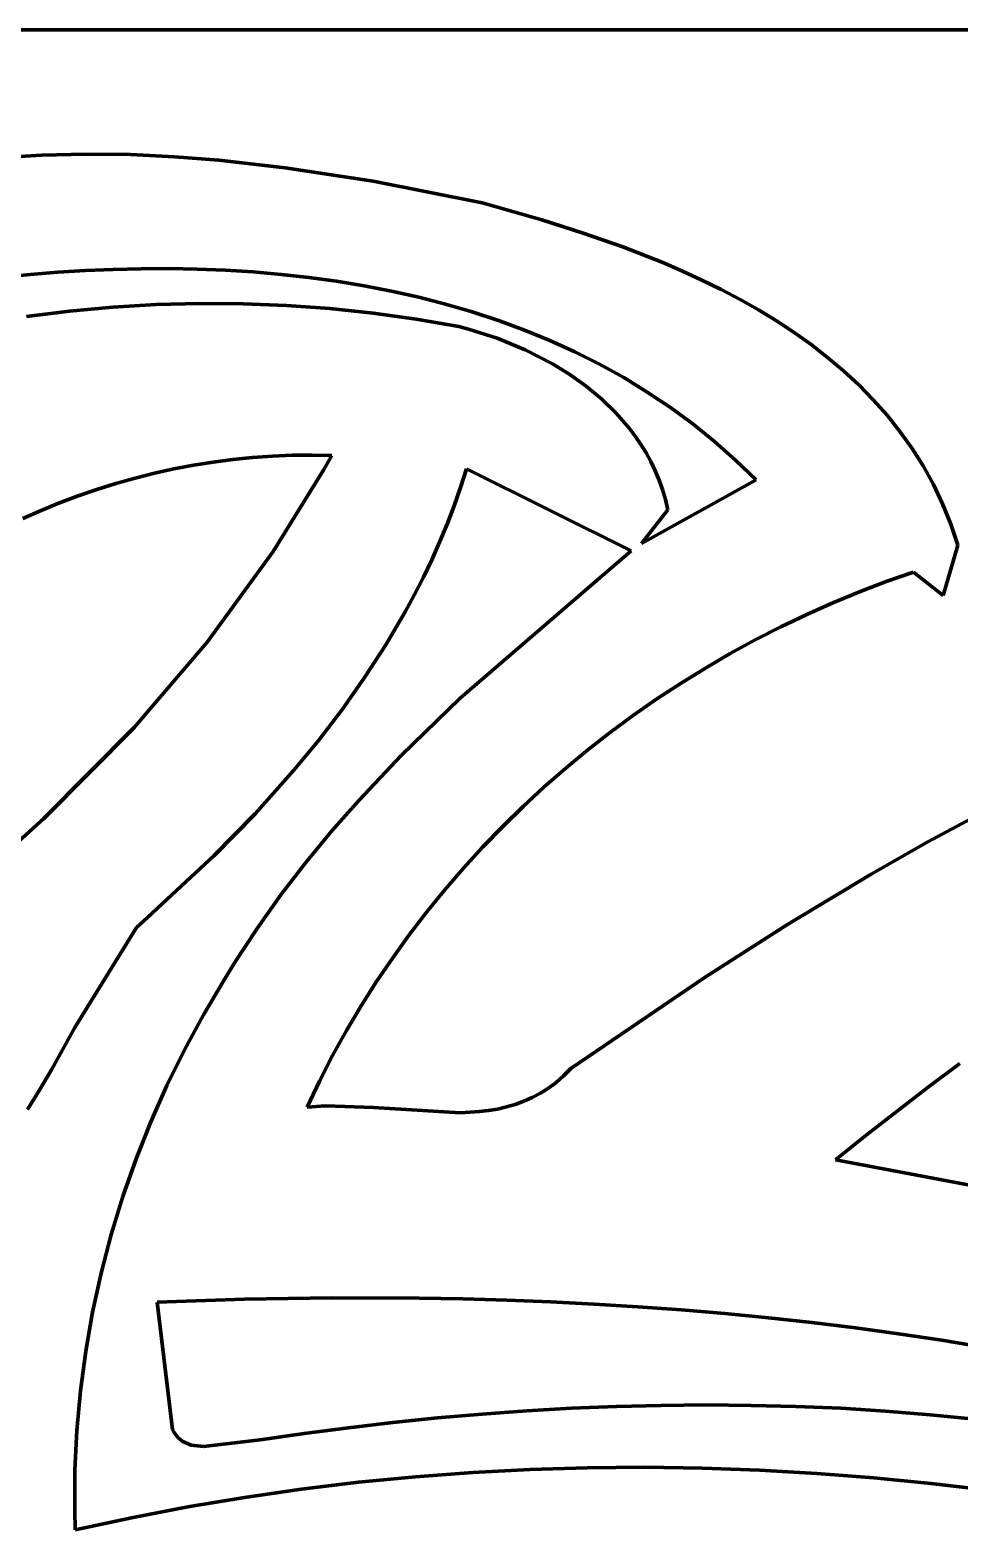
# Model space of a CAD drawing. Header units: millimetres. Extents: x 0 to 12, y 0 to 9.
# Drawn here: x 6.393 to 7.046, y 7.973 to 9.028 of the extents above; entities that cross this region are included whole.
import ezdxf

# ---------------------------------------------------------------- set-up
doc = ezdxf.new("R2010")
doc.units = ezdxf.units.MM
doc.layers.add('color#030303ff', color=7, linetype='CONTINUOUS', lineweight=100)
doc.layers.add('color#ffffffff', color=7, linetype='CONTINUOUS', lineweight=100)

msp = doc.modelspace()

# ---------------------------------------------------------------- linework, layer by layer
at = {"layer": 'color#030303ff'}
for p, q in [((6.3852, 8.9389), (6.4008, 8.9398)), ((6.4008, 8.9398), (6.4319, 8.9406)), ((6.4319, 8.9406), (6.4631, 8.9402)), ((6.4631, 8.9402), (6.4942, 8.9387)), ((6.4942, 8.9387), (6.5254, 8.9363)), ((6.5254, 8.9363), (6.572, 8.931)), ((6.572, 8.931), (6.6339, 8.9214)), ((6.6339, 8.9214), (6.7105, 8.9063)), ((6.7105, 8.9063), (6.7525, 8.8943)), ((6.7525, 8.8943), (6.7809, 8.8853)), ((6.7809, 8.8853), (6.8094, 8.8753)), ((6.8094, 8.8753), (6.8375, 8.8643)), ((6.4121, 8.8575), (6.3927, 8.8559)), ((6.4315, 8.8587), (6.4121, 8.8575)), ((6.451, 8.8595), (6.4315, 8.8587)), ((6.4706, 8.86), (6.451, 8.8595)), ((6.4903, 8.8601), (6.4706, 8.86)), ((6.51, 8.8597), (6.4903, 8.8601)), ((6.5297, 8.859), (6.51, 8.8597)), ((6.5494, 8.8577), (6.5297, 8.859)), ((6.5691, 8.856), (6.5494, 8.8577)), ((6.8375, 8.8643), (6.8514, 8.8583)), ((6.8514, 8.8583), (6.8651, 8.852)), ((6.3927, 8.8559), (6.3736, 8.854)), ((6.5887, 8.8539), (6.5691, 8.856)), ((6.6082, 8.8512), (6.5887, 8.8539)), ((6.6276, 8.848), (6.6082, 8.8512)), ((6.6468, 8.8442), (6.6276, 8.848)), ((6.8651, 8.852), (6.8786, 8.8454)), ((6.6659, 8.8399), (6.6468, 8.8442)), ((6.6848, 8.8351), (6.6659, 8.8399)), ((6.8786, 8.8454), (6.8919, 8.8384)), ((6.8919, 8.8384), (6.9049, 8.831)), ((6.3901, 8.8264), (6.4204, 8.8302)), ((6.4204, 8.8302), (6.4508, 8.833)), ((6.4508, 8.833), (6.4813, 8.8348)), ((6.4813, 8.8348), (6.5119, 8.8356)), ((6.5119, 8.8356), (6.5424, 8.8354)), ((6.5424, 8.8354), (6.573, 8.8342)), ((6.573, 8.8342), (6.6034, 8.832)), ((6.6034, 8.832), (6.6338, 8.8288)), ((6.6338, 8.8288), (6.6641, 8.8245)), ((6.7035, 8.8296), (6.6848, 8.8351)), ((6.722, 8.8235), (6.7035, 8.8296)), ((6.9049, 8.831), (6.9176, 8.8233)), ((6.6641, 8.8245), (6.6942, 8.8193)), ((6.6942, 8.8193), (6.7009, 8.8175)), ((6.7009, 8.8175), (6.7211, 8.8111)), ((6.7402, 8.8168), (6.722, 8.8235)), ((6.7582, 8.8095), (6.7402, 8.8168)), ((6.9176, 8.8233), (6.9299, 8.8151)), ((6.9299, 8.8151), (6.9419, 8.8066)), ((6.7211, 8.8111), (6.7409, 8.803)), ((6.7758, 8.8015), (6.7582, 8.8095)), ((6.9419, 8.8066), (6.9535, 8.7976)), ((6.7409, 8.803), (6.76, 8.7931)), ((6.7931, 8.7928), (6.7758, 8.8015)), ((6.9535, 8.7976), (6.9647, 8.7882)), ((6.76, 8.7931), (6.7722, 8.7856)), ((6.7722, 8.7856), (6.7838, 8.7773)), ((6.8101, 8.7834), (6.7931, 8.7928)), ((6.8267, 8.7733), (6.8101, 8.7834)), ((6.9647, 8.7882), (6.9754, 8.7783)), ((6.7838, 8.7773), (6.7947, 8.7683)), ((6.8429, 8.7625), (6.8267, 8.7733)), ((6.9754, 8.7783), (6.9856, 8.7679)), ((6.7947, 8.7683), (6.8048, 8.7585)), ((6.8586, 8.7509), (6.8429, 8.7625)), ((6.9856, 8.7679), (6.9953, 8.757)), ((6.8048, 8.7585), (6.814, 8.7479)), ((6.9953, 8.757), (7.0044, 8.7456)), ((6.814, 8.7479), (6.8182, 8.7423)), ((6.8182, 8.7423), (6.8222, 8.7365)), ((6.874, 8.7386), (6.8586, 8.7509)), ((7.0044, 8.7456), (7.0129, 8.7337)), ((6.8222, 8.7365), (6.8258, 8.7305)), ((6.8258, 8.7305), (6.8292, 8.7244)), ((6.8888, 8.7255), (6.874, 8.7386)), ((7.0129, 8.7337), (7.0207, 8.7213)), ((6.5075, 8.7218), (6.4937, 8.7192)), ((6.5213, 8.724), (6.5075, 8.7218)), ((6.5351, 8.7258), (6.5213, 8.724)), ((6.5491, 8.7272), (6.5351, 8.7258)), ((6.563, 8.7282), (6.5491, 8.7272)), ((6.577, 8.7288), (6.563, 8.7282)), ((6.5909, 8.7289), (6.577, 8.7288)), ((6.6049, 8.7287), (6.5909, 8.7289)), ((6.5993, 8.7188), (6.6049, 8.7287)), ((6.8292, 8.7244), (6.8323, 8.718)), ((6.9032, 8.7115), (6.8888, 8.7255)), ((7.0207, 8.7213), (7.0279, 8.7082)), ((6.4665, 8.7128), (6.453, 8.709)), ((6.48, 8.7162), (6.4665, 8.7128)), ((6.4937, 8.7192), (6.48, 8.7162)), ((6.5636, 8.6613), (6.5993, 8.7188)), ((6.6996, 8.7193), (6.6954, 8.7062)), ((6.8153, 8.6617), (6.6996, 8.7193)), ((6.8226, 8.6669), (6.9032, 8.7115)), ((6.8323, 8.718), (6.835, 8.7114)), ((6.835, 8.7114), (6.8374, 8.7047)), ((6.4264, 8.7003), (6.4133, 8.6954)), ((6.4396, 8.7048), (6.4264, 8.7003)), ((6.453, 8.709), (6.4396, 8.7048)), ((6.6954, 8.7062), (6.6908, 8.6932)), ((6.8374, 8.7047), (6.8394, 8.6977)), ((7.0279, 8.7082), (7.0344, 8.6946)), ((6.4003, 8.69), (6.3876, 8.6843)), ((6.4133, 8.6954), (6.4003, 8.69)), ((6.6908, 8.6932), (6.6859, 8.6804)), ((6.8411, 8.6905), (6.8226, 8.6669)), ((6.8394, 8.6977), (6.8411, 8.6905)), ((7.0344, 8.6946), (7.0402, 8.6805)), ((6.6859, 8.6804), (6.6806, 8.6678)), ((7.0402, 8.6805), (7.0452, 8.6657)), ((6.6806, 8.6678), (6.6751, 8.6554)), ((6.5171, 8.5975), (6.5636, 8.6613)), ((6.695, 8.5581), (6.8153, 8.6617)), ((7.0452, 8.6657), (7.0347, 8.6302)), ((6.6751, 8.6554), (6.6692, 8.6431)), ((7.0138, 8.6466), (6.9947, 8.64)), ((7.0347, 8.6302), (7.0138, 8.6466)), ((6.6692, 8.6431), (6.663, 8.6309)), ((6.9947, 8.64), (6.9759, 8.6328)), ((6.663, 8.6309), (6.6565, 8.6189)), ((6.9572, 8.6251), (6.9388, 8.6169)), ((6.9759, 8.6328), (6.9572, 8.6251)), ((6.6565, 8.6189), (6.6428, 8.5955)), ((6.9388, 8.6169), (6.9206, 8.6083)), ((6.9206, 8.6083), (6.9026, 8.5991)), ((6.4659, 8.5374), (6.5171, 8.5975)), ((6.6428, 8.5955), (6.6279, 8.5726)), ((6.9026, 8.5991), (6.8849, 8.5894)), ((6.8849, 8.5894), (6.8675, 8.5793)), ((6.6279, 8.5726), (6.6122, 8.5503)), ((6.8675, 8.5793), (6.8504, 8.5687)), ((6.8504, 8.5687), (6.8335, 8.5576)), ((6.6536, 8.5179), (6.695, 8.5581)), ((6.8335, 8.5576), (6.817, 8.5461)), ((6.6122, 8.5503), (6.5956, 8.5286)), ((6.817, 8.5461), (6.8008, 8.5341)), ((6.4022, 8.4734), (6.4659, 8.5374)), ((6.8008, 8.5341), (6.7849, 8.5217)), ((6.5956, 8.5286), (6.5782, 8.5075)), ((6.7849, 8.5217), (6.7694, 8.5089)), ((6.624, 8.4864), (6.6536, 8.5179)), ((6.5782, 8.5075), (6.5508, 8.4769)), ((6.7694, 8.5089), (6.7542, 8.4957)), ((6.7542, 8.4957), (6.7394, 8.482)), ((6.6049, 8.4648), (6.624, 8.4864)), ((6.7394, 8.482), (6.725, 8.4679)), ((7.024, 8.457), (7.0643, 8.4787)), ((6.3792, 8.4526), (6.4022, 8.4734)), ((6.5508, 8.4769), (6.5221, 8.4474)), ((6.725, 8.4679), (6.711, 8.4535)), ((6.5866, 8.4426), (6.6049, 8.4648)), ((6.9841, 8.4344), (7.024, 8.457)), ((6.5221, 8.4474), (6.4722, 8.401)), ((6.711, 8.4535), (6.6974, 8.4386)), ((6.569, 8.4198), (6.5866, 8.4426)), ((6.6974, 8.4386), (6.6843, 8.4234)), ((6.9252, 8.3989), (6.9841, 8.4344)), ((6.5522, 8.3963), (6.569, 8.4198)), ((6.6843, 8.4234), (6.6716, 8.4078)), ((6.6716, 8.4078), (6.6593, 8.3918)), ((6.4674, 8.3969), (6.424, 8.3265)), ((6.4722, 8.401), (6.4674, 8.3969)), ((6.5364, 8.372), (6.5522, 8.3963)), ((6.8673, 8.362), (6.9252, 8.3989)), ((6.6593, 8.3918), (6.6476, 8.3755)), ((6.5288, 8.3597), (6.5364, 8.372)), ((6.6476, 8.3755), (6.6362, 8.3589)), ((6.7728, 8.2978), (6.8673, 8.362)), ((6.5145, 8.3356), (6.5288, 8.3597)), ((6.6362, 8.3589), (6.6254, 8.3419)), ((6.6254, 8.3419), (6.6151, 8.3245)), ((6.5011, 8.3109), (6.5145, 8.3356)), ((6.424, 8.3265), (6.408, 8.2974)), ((6.6151, 8.3245), (6.6053, 8.3069)), ((6.4888, 8.2858), (6.5011, 8.3109)), ((6.6053, 8.3069), (6.5961, 8.2889)), ((7.0466, 8.3012), (7.0243, 8.2847)), ((6.408, 8.2974), (6.3995, 8.2831)), ((6.5961, 8.2889), (6.5874, 8.2706)), ((6.7571, 8.2839), (6.7625, 8.288)), ((6.7625, 8.288), (6.7678, 8.2926)), ((6.7678, 8.2926), (6.7728, 8.2978)), ((6.3995, 8.2831), (6.3908, 8.2689)), ((6.4775, 8.2602), (6.4888, 8.2858)), ((6.7399, 8.2747), (6.7458, 8.2773)), ((6.7458, 8.2773), (6.7515, 8.2804)), ((6.7515, 8.2804), (6.7571, 8.2839)), ((7.0243, 8.2847), (7.0023, 8.2678)), ((6.5874, 8.2706), (6.6004, 8.2715)), ((6.6004, 8.2715), (6.634, 8.2703)), ((6.634, 8.2703), (6.6954, 8.2667)), ((6.6954, 8.2667), (6.7086, 8.2675)), ((6.7086, 8.2675), (6.715, 8.2683)), ((6.715, 8.2683), (6.7214, 8.2693)), ((6.7214, 8.2693), (6.7277, 8.2708)), ((6.7277, 8.2708), (6.7338, 8.2725)), ((6.7338, 8.2725), (6.7399, 8.2747)), ((7.0023, 8.2678), (6.9805, 8.2508)), ((6.4671, 8.2342), (6.4775, 8.2602)), ((6.9805, 8.2508), (6.959, 8.2336)), ((6.4579, 8.2077), (6.4671, 8.2342)), ((6.959, 8.2336), (7.0826, 8.2102)), ((6.4497, 8.181), (6.4579, 8.2077)), ((6.4425, 8.1539), (6.4497, 8.181)), ((6.4365, 8.1266), (6.4425, 8.1539)), ((6.5434, 8.1356), (6.482, 8.1335)), ((6.482, 8.1335), (6.4927, 8.0441)), ((6.6048, 8.1365), (6.5434, 8.1356)), ((6.6663, 8.1363), (6.6048, 8.1365)), ((6.697, 8.1358), (6.6663, 8.1363)), ((6.7278, 8.1349), (6.697, 8.1358)), ((6.7585, 8.1337), (6.7278, 8.1349)), ((6.7893, 8.1322), (6.7585, 8.1337)), ((6.82, 8.1303), (6.7893, 8.1322)), ((6.8507, 8.1281), (6.82, 8.1303)), ((6.4317, 8.099), (6.4365, 8.1266)), ((6.8813, 8.1255), (6.8507, 8.1281)), ((6.9119, 8.1225), (6.8813, 8.1255)), ((6.9425, 8.1192), (6.9119, 8.1225)), ((6.973, 8.1154), (6.9425, 8.1192)), ((7.0034, 8.1113), (6.973, 8.1154)), ((7.0338, 8.1067), (7.0034, 8.1113)), ((6.428, 8.0713), (6.4317, 8.099)), ((7.0641, 8.1017), (7.0338, 8.1067)), ((6.4254, 8.0434), (6.428, 8.0713)), ((6.7105, 8.0548), (6.7419, 8.0571)), ((6.7419, 8.0571), (6.7734, 8.0589)), ((6.7734, 8.0589), (6.805, 8.0602)), ((6.805, 8.0602), (6.8365, 8.061)), ((6.8365, 8.061), (6.8681, 8.0613)), ((6.8681, 8.0613), (6.8997, 8.061)), ((6.8997, 8.061), (6.9312, 8.0602)), ((6.9312, 8.0602), (6.9627, 8.0589)), ((6.9627, 8.0589), (6.9942, 8.0569)), ((6.9942, 8.0569), (7.0256, 8.0544)), ((6.5853, 8.0411), (6.6165, 8.0452)), ((6.6165, 8.0452), (6.6477, 8.0489)), ((6.6477, 8.0489), (6.6791, 8.0521)), ((6.6791, 8.0521), (6.7105, 8.0548)), ((7.0256, 8.0544), (7.057, 8.0513)), ((6.4241, 8.0154), (6.4254, 8.0434)), ((6.4927, 8.0441), (6.4939, 8.0418)), ((6.4939, 8.0418), (6.4968, 8.0382)), ((6.4968, 8.0382), (6.5001, 8.0355)), ((6.5001, 8.0355), (6.5059, 8.033)), ((6.5146, 8.032), (6.5543, 8.0367)), ((6.5543, 8.0367), (6.5853, 8.0411)), ((6.5059, 8.033), (6.5146, 8.032)), ((6.424, 7.9874), (6.4241, 8.0154)), ((6.7039, 8.0138), (6.6637, 8.0108)), ((6.7442, 8.0159), (6.7039, 8.0138)), ((6.7845, 8.0171), (6.7442, 8.0159)), ((6.8249, 8.0175), (6.7845, 8.0171)), ((6.8652, 8.0169), (6.8249, 8.0175)), ((6.9055, 8.0155), (6.8652, 8.0169)), ((6.9458, 8.0132), (6.9055, 8.0155)), ((6.6235, 8.0069), (6.5835, 8.002)), ((6.6637, 8.0108), (6.6235, 8.0069)), ((6.9861, 8.0101), (6.9458, 8.0132)), ((7.0262, 8.0061), (6.9861, 8.0101)), ((7.0663, 8.0013), (7.0262, 8.0061)), ((6.5435, 7.9963), (6.5036, 7.9896)), ((6.5835, 8.002), (6.5435, 7.9963)), ((6.4244, 7.9734), (6.424, 7.9874)), ((6.4639, 7.9819), (6.4244, 7.9734)), ((6.5036, 7.9896), (6.4639, 7.9819))]:
    msp.add_line(p, q, dxfattribs=at)
at = {"layer": 'color#ffffffff'}
for p, q in [((0, 9.0278), (12.0278, 9.0278)), ((6.4008, 8.9398), (6.3852, 8.9389)), ((6.4319, 8.9406), (6.4008, 8.9398)), ((6.4631, 8.9402), (6.4319, 8.9406)), ((6.4942, 8.9387), (6.4631, 8.9402)), ((6.5254, 8.9363), (6.4942, 8.9387)), ((6.572, 8.931), (6.5254, 8.9363)), ((6.6339, 8.9214), (6.572, 8.931)), ((6.7105, 8.9063), (6.6339, 8.9214)), ((6.7525, 8.8943), (6.7105, 8.9063)), ((6.7809, 8.8853), (6.7525, 8.8943)), ((6.8094, 8.8753), (6.7809, 8.8853)), ((6.8375, 8.8643), (6.8094, 8.8753)), ((6.3927, 8.8559), (6.4121, 8.8575)), ((6.4121, 8.8575), (6.4315, 8.8587)), ((6.4315, 8.8587), (6.451, 8.8595)), ((6.451, 8.8595), (6.4706, 8.86)), ((6.4706, 8.86), (6.4903, 8.8601)), ((6.4903, 8.8601), (6.51, 8.8597)), ((6.51, 8.8597), (6.5297, 8.859)), ((6.5297, 8.859), (6.5494, 8.8577)), ((6.5494, 8.8577), (6.5691, 8.856)), ((6.8514, 8.8583), (6.8375, 8.8643)), ((6.8651, 8.852), (6.8514, 8.8583)), ((6.3736, 8.854), (6.3927, 8.8559)), ((6.5691, 8.856), (6.5887, 8.8539)), ((6.5887, 8.8539), (6.6082, 8.8512)), ((6.6082, 8.8512), (6.6276, 8.848)), ((6.6276, 8.848), (6.6468, 8.8442)), ((6.8786, 8.8454), (6.8651, 8.852)), ((6.6468, 8.8442), (6.6659, 8.8399)), ((6.6659, 8.8399), (6.6848, 8.8351)), ((6.8919, 8.8384), (6.8786, 8.8454)), ((6.9049, 8.831), (6.8919, 8.8384)), ((6.4204, 8.8302), (6.3901, 8.8264)), ((6.4508, 8.833), (6.4204, 8.8302)), ((6.4813, 8.8348), (6.4508, 8.833)), ((6.5119, 8.8356), (6.4813, 8.8348)), ((6.5424, 8.8354), (6.5119, 8.8356)), ((6.573, 8.8342), (6.5424, 8.8354)), ((6.6034, 8.832), (6.573, 8.8342)), ((6.6338, 8.8288), (6.6034, 8.832)), ((6.6641, 8.8245), (6.6338, 8.8288)), ((6.6848, 8.8351), (6.7035, 8.8296)), ((6.7035, 8.8296), (6.722, 8.8235)), ((6.9176, 8.8233), (6.9049, 8.831)), ((6.6942, 8.8193), (6.6641, 8.8245)), ((6.7009, 8.8175), (6.6942, 8.8193)), ((6.7211, 8.8111), (6.7009, 8.8175)), ((6.722, 8.8235), (6.7402, 8.8168)), ((6.7402, 8.8168), (6.7582, 8.8095)), ((6.9299, 8.8151), (6.9176, 8.8233)), ((6.9419, 8.8066), (6.9299, 8.8151)), ((6.7409, 8.803), (6.7211, 8.8111)), ((6.7582, 8.8095), (6.7758, 8.8015)), ((6.9535, 8.7976), (6.9419, 8.8066)), ((6.76, 8.7931), (6.7409, 8.803)), ((6.7758, 8.8015), (6.7931, 8.7928)), ((6.9647, 8.7882), (6.9535, 8.7976)), ((6.7722, 8.7856), (6.76, 8.7931)), ((6.7838, 8.7773), (6.7722, 8.7856)), ((6.7931, 8.7928), (6.8101, 8.7834)), ((6.8101, 8.7834), (6.8267, 8.7733)), ((6.9754, 8.7783), (6.9647, 8.7882)), ((6.7947, 8.7683), (6.7838, 8.7773)), ((6.8267, 8.7733), (6.8429, 8.7625)), ((6.9856, 8.7679), (6.9754, 8.7783)), ((6.8048, 8.7585), (6.7947, 8.7683)), ((6.8429, 8.7625), (6.8586, 8.7509)), ((6.9953, 8.757), (6.9856, 8.7679)), ((6.814, 8.7479), (6.8048, 8.7585)), ((7.0044, 8.7456), (6.9953, 8.757)), ((6.8182, 8.7423), (6.814, 8.7479)), ((6.8222, 8.7365), (6.8182, 8.7423)), ((6.8586, 8.7509), (6.874, 8.7386)), ((7.0129, 8.7337), (7.0044, 8.7456)), ((6.8258, 8.7305), (6.8222, 8.7365)), ((6.8292, 8.7244), (6.8258, 8.7305)), ((6.874, 8.7386), (6.8888, 8.7255)), ((7.0207, 8.7213), (7.0129, 8.7337)), ((6.4937, 8.7192), (6.5075, 8.7218)), ((6.5075, 8.7218), (6.5213, 8.724)), ((6.5213, 8.724), (6.5351, 8.7258)), ((6.5351, 8.7258), (6.5491, 8.7272)), ((6.5491, 8.7272), (6.563, 8.7282)), ((6.563, 8.7282), (6.577, 8.7288)), ((6.577, 8.7288), (6.5909, 8.7289)), ((6.5909, 8.7289), (6.6049, 8.7287)), ((6.6049, 8.7287), (6.5993, 8.7188)), ((6.8323, 8.718), (6.8292, 8.7244)), ((6.8888, 8.7255), (6.9032, 8.7115)), ((7.0279, 8.7082), (7.0207, 8.7213)), ((6.453, 8.709), (6.4665, 8.7128)), ((6.4665, 8.7128), (6.48, 8.7162)), ((6.48, 8.7162), (6.4937, 8.7192)), ((6.5993, 8.7188), (6.5636, 8.6613)), ((6.6954, 8.7062), (6.6996, 8.7193)), ((6.6996, 8.7193), (6.8153, 8.6617)), ((6.9032, 8.7115), (6.8226, 8.6669)), ((6.835, 8.7114), (6.8323, 8.718)), ((6.8374, 8.7047), (6.835, 8.7114)), ((6.4133, 8.6954), (6.4264, 8.7003)), ((6.4264, 8.7003), (6.4396, 8.7048)), ((6.4396, 8.7048), (6.453, 8.709)), ((6.6908, 8.6932), (6.6954, 8.7062)), ((6.8394, 8.6977), (6.8374, 8.7047)), ((7.0344, 8.6946), (7.0279, 8.7082)), ((6.3876, 8.6843), (6.4003, 8.69)), ((6.4003, 8.69), (6.4133, 8.6954)), ((6.6859, 8.6804), (6.6908, 8.6932)), ((6.8226, 8.6669), (6.8411, 8.6905)), ((6.8411, 8.6905), (6.8394, 8.6977)), ((7.0402, 8.6805), (7.0344, 8.6946)), ((6.6806, 8.6678), (6.6859, 8.6804)), ((7.0452, 8.6657), (7.0402, 8.6805)), ((6.6751, 8.6554), (6.6806, 8.6678)), ((6.5636, 8.6613), (6.5171, 8.5975)), ((6.8153, 8.6617), (6.695, 8.5581)), ((7.0347, 8.6302), (7.0452, 8.6657)), ((6.6692, 8.6431), (6.6751, 8.6554)), ((6.9947, 8.64), (7.0138, 8.6466)), ((7.0138, 8.6466), (7.0347, 8.6302)), ((6.663, 8.6309), (6.6692, 8.6431)), ((6.9759, 8.6328), (6.9947, 8.64)), ((6.6565, 8.6189), (6.663, 8.6309)), ((6.9388, 8.6169), (6.9572, 8.6251)), ((6.9572, 8.6251), (6.9759, 8.6328)), ((6.6428, 8.5955), (6.6565, 8.6189)), ((6.9206, 8.6083), (6.9388, 8.6169)), ((6.9026, 8.5991), (6.9206, 8.6083)), ((6.5171, 8.5975), (6.4659, 8.5374)), ((6.6279, 8.5726), (6.6428, 8.5955)), ((6.8849, 8.5894), (6.9026, 8.5991)), ((6.8675, 8.5793), (6.8849, 8.5894)), ((6.6122, 8.5503), (6.6279, 8.5726)), ((6.8504, 8.5687), (6.8675, 8.5793)), ((6.8335, 8.5576), (6.8504, 8.5687)), ((6.695, 8.5581), (6.6536, 8.5179)), ((6.817, 8.5461), (6.8335, 8.5576)), ((6.5956, 8.5286), (6.6122, 8.5503)), ((6.8008, 8.5341), (6.817, 8.5461)), ((6.4659, 8.5374), (6.4022, 8.4734)), ((6.7849, 8.5217), (6.8008, 8.5341)), ((6.5782, 8.5075), (6.5956, 8.5286)), ((6.7694, 8.5089), (6.7849, 8.5217)), ((6.6536, 8.5179), (6.624, 8.4864)), ((6.5508, 8.4769), (6.5782, 8.5075)), ((6.7542, 8.4957), (6.7694, 8.5089)), ((6.7394, 8.482), (6.7542, 8.4957)), ((6.624, 8.4864), (6.6049, 8.4648)), ((6.725, 8.4679), (6.7394, 8.482)), ((7.0643, 8.4787), (7.024, 8.457)), ((6.4022, 8.4734), (6.3792, 8.4526)), ((6.5221, 8.4474), (6.5508, 8.4769)), ((6.711, 8.4535), (6.725, 8.4679)), ((6.6049, 8.4648), (6.5866, 8.4426)), ((7.024, 8.457), (6.9841, 8.4344)), ((6.4722, 8.401), (6.5221, 8.4474)), ((6.6974, 8.4386), (6.711, 8.4535)), ((6.5866, 8.4426), (6.569, 8.4198)), ((6.6843, 8.4234), (6.6974, 8.4386)), ((6.9841, 8.4344), (6.9252, 8.3989)), ((6.569, 8.4198), (6.5522, 8.3963)), ((6.6716, 8.4078), (6.6843, 8.4234)), ((6.6593, 8.3918), (6.6716, 8.4078)), ((6.424, 8.3265), (6.4674, 8.3969)), ((6.4674, 8.3969), (6.4722, 8.401)), ((6.5522, 8.3963), (6.5364, 8.372)), ((6.9252, 8.3989), (6.8673, 8.362)), ((6.6476, 8.3755), (6.6593, 8.3918)), ((6.5364, 8.372), (6.5288, 8.3597)), ((6.6362, 8.3589), (6.6476, 8.3755)), ((6.8673, 8.362), (6.7728, 8.2978)), ((6.5288, 8.3597), (6.5145, 8.3356)), ((6.6254, 8.3419), (6.6362, 8.3589)), ((6.6151, 8.3245), (6.6254, 8.3419)), ((6.5145, 8.3356), (6.5011, 8.3109)), ((6.408, 8.2974), (6.424, 8.3265)), ((6.6053, 8.3069), (6.6151, 8.3245)), ((6.5011, 8.3109), (6.4888, 8.2858)), ((6.5961, 8.2889), (6.6053, 8.3069)), ((7.0243, 8.2847), (7.0466, 8.3012)), ((6.3995, 8.2831), (6.408, 8.2974)), ((6.5874, 8.2706), (6.5961, 8.2889)), ((6.7625, 8.288), (6.7571, 8.2839)), ((6.7678, 8.2926), (6.7625, 8.288)), ((6.7728, 8.2978), (6.7678, 8.2926)), ((6.3908, 8.2689), (6.3995, 8.2831)), ((6.4888, 8.2858), (6.4775, 8.2602)), ((6.7458, 8.2773), (6.7399, 8.2747)), ((6.7515, 8.2804), (6.7458, 8.2773)), ((6.7571, 8.2839), (6.7515, 8.2804)), ((7.0023, 8.2678), (7.0243, 8.2847)), ((6.6004, 8.2715), (6.5874, 8.2706)), ((6.634, 8.2703), (6.6004, 8.2715)), ((6.6954, 8.2667), (6.634, 8.2703)), ((6.7086, 8.2675), (6.6954, 8.2667)), ((6.715, 8.2683), (6.7086, 8.2675)), ((6.7214, 8.2693), (6.715, 8.2683)), ((6.7277, 8.2708), (6.7214, 8.2693)), ((6.7338, 8.2725), (6.7277, 8.2708)), ((6.7399, 8.2747), (6.7338, 8.2725)), ((6.9805, 8.2508), (7.0023, 8.2678)), ((6.4775, 8.2602), (6.4671, 8.2342)), ((6.959, 8.2336), (6.9805, 8.2508)), ((6.4671, 8.2342), (6.4579, 8.2077)), ((7.0826, 8.2102), (6.959, 8.2336)), ((6.4579, 8.2077), (6.4497, 8.181)), ((6.4497, 8.181), (6.4425, 8.1539)), ((6.4425, 8.1539), (6.4365, 8.1266)), ((6.482, 8.1335), (6.5434, 8.1356)), ((6.4927, 8.0441), (6.482, 8.1335)), ((6.5434, 8.1356), (6.6048, 8.1365)), ((6.6048, 8.1365), (6.6663, 8.1363)), ((6.6663, 8.1363), (6.697, 8.1358)), ((6.697, 8.1358), (6.7278, 8.1349)), ((6.7278, 8.1349), (6.7585, 8.1337)), ((6.7585, 8.1337), (6.7893, 8.1322)), ((6.7893, 8.1322), (6.82, 8.1303)), ((6.82, 8.1303), (6.8507, 8.1281)), ((6.4365, 8.1266), (6.4317, 8.099)), ((6.8507, 8.1281), (6.8813, 8.1255)), ((6.8813, 8.1255), (6.9119, 8.1225)), ((6.9119, 8.1225), (6.9425, 8.1192)), ((6.9425, 8.1192), (6.973, 8.1154)), ((6.973, 8.1154), (7.0034, 8.1113)), ((7.0034, 8.1113), (7.0338, 8.1067)), ((6.4317, 8.099), (6.428, 8.0713)), ((7.0338, 8.1067), (7.0641, 8.1017)), ((6.428, 8.0713), (6.4254, 8.0434)), ((6.7419, 8.0571), (6.7105, 8.0548)), ((6.7734, 8.0589), (6.7419, 8.0571)), ((6.805, 8.0602), (6.7734, 8.0589)), ((6.8365, 8.061), (6.805, 8.0602)), ((6.8681, 8.0613), (6.8365, 8.061)), ((6.8997, 8.061), (6.8681, 8.0613)), ((6.9312, 8.0602), (6.8997, 8.061)), ((6.9627, 8.0589), (6.9312, 8.0602)), ((6.9942, 8.0569), (6.9627, 8.0589)), ((7.0256, 8.0544), (6.9942, 8.0569)), ((6.6165, 8.0452), (6.5853, 8.0411)), ((6.6477, 8.0489), (6.6165, 8.0452)), ((6.6791, 8.0521), (6.6477, 8.0489)), ((6.7105, 8.0548), (6.6791, 8.0521)), ((7.057, 8.0513), (7.0256, 8.0544)), ((6.4254, 8.0434), (6.4241, 8.0154)), ((6.4939, 8.0418), (6.4927, 8.0441)), ((6.4968, 8.0382), (6.4939, 8.0418)), ((6.5001, 8.0355), (6.4968, 8.0382)), ((6.5059, 8.033), (6.5001, 8.0355)), ((6.5543, 8.0367), (6.5146, 8.032)), ((6.5853, 8.0411), (6.5543, 8.0367)), ((6.5146, 8.032), (6.5059, 8.033)), ((6.4241, 8.0154), (6.424, 7.9874)), ((6.6637, 8.0108), (6.7039, 8.0138)), ((6.7039, 8.0138), (6.7442, 8.0159)), ((6.7442, 8.0159), (6.7845, 8.0171)), ((6.7845, 8.0171), (6.8249, 8.0175)), ((6.8249, 8.0175), (6.8652, 8.0169)), ((6.8652, 8.0169), (6.9055, 8.0155)), ((6.9055, 8.0155), (6.9458, 8.0132)), ((6.5835, 8.002), (6.6235, 8.0069)), ((6.6235, 8.0069), (6.6637, 8.0108)), ((6.9458, 8.0132), (6.9861, 8.0101)), ((6.9861, 8.0101), (7.0262, 8.0061)), ((7.0262, 8.0061), (7.0663, 8.0013)), ((6.5036, 7.9896), (6.5435, 7.9963)), ((6.5435, 7.9963), (6.5835, 8.002)), ((6.424, 7.9874), (6.4244, 7.9734)), ((6.4244, 7.9734), (6.4639, 7.9819)), ((6.4639, 7.9819), (6.5036, 7.9896))]:
    msp.add_line(p, q, dxfattribs=at)

doc.saveas('drawing.dxf')
